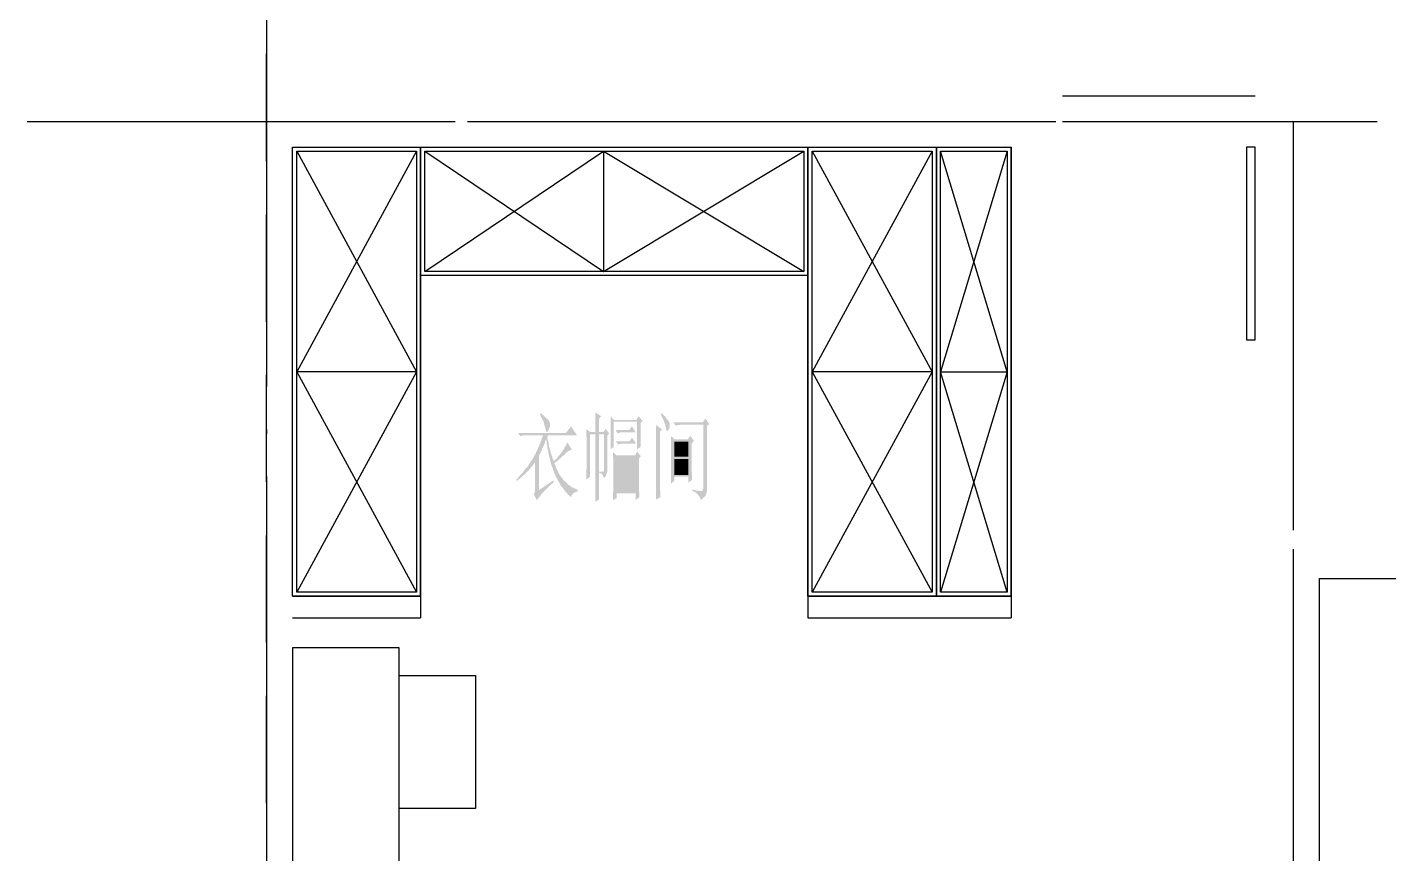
# Model space of a CAD drawing. Header units: millimetres. Extents: x -1120 to 100154, y -9529 to 14223.
# Drawn here: x 84915 to 91280, y 3800 to 7663 of the extents above; entities that cross this region are included whole.
import ezdxf

# ---------------------------------------------------------------- set-up
doc = ezdxf.new("R2010")
doc.units = ezdxf.units.MM
doc.linetypes.add('DOTE', pattern=[2.42, 2, -0.2, 0.02, -0.2])
doc.layers.add('A-DOTE', color=1, linetype='Continuous')
doc.layers.add('A-立面看线', color=7, linetype='Continuous')

msp = doc.modelspace()

# ---------------------------------------------------------------- hatches: boundary and pattern name
at = {"layer": 'A-立面看线'}
for points in [[(87315.7, 5858.4), (87320.1, 5856.2), (87324.4, 5851.9), (87326.6, 5849.7), (87331, 5847.5), (87333.1, 5843.2), (87337.5, 5841), (87339.7, 5838.8), (87341.8, 5836.7), (87344, 5834.5), (87346.2, 5832.3), (87348.4, 5830.1), (87350.5, 5828), (87352.7, 5828), (87352.7, 5825.8), (87352.7, 5825.8), (87354.9, 5821.4), (87357.1, 5817.1), (87359.2, 5812.7), (87359.2, 5808.4), (87359.2, 5804), (87359.2, 5804), (87359.2, 5799.7), (87359.2, 5795.3), (87357.1, 5793.1), (87354.9, 5788.8), (87354.9, 5784.4), (87352.7, 5782.3), (87350.5, 5777.9), (87348.4, 5773.6), (87346.2, 5771.4), (87344, 5771.4), (87344, 5771.4), (87344, 5771.4), (87341.8, 5773.6), (87339.7, 5775.7), (87339.7, 5780.1), (87337.5, 5786.6), (87337.5, 5788.8), (87337.5, 5791), (87335.3, 5795.3), (87335.3, 5797.5), (87333.1, 5801.9), (87333.1, 5806.2), (87331, 5808.4), (87331, 5812.7), (87328.8, 5817.1), (87328.8, 5821.4), (87326.6, 5823.6), (87324.4, 5828), (87322.3, 5832.3), (87320.1, 5836.7), (87317.9, 5841), (87315.7, 5845.4), (87313.6, 5849.7), (87311.4, 5854.1), (87311.4, 5854.1), (87315.7, 5858.4)], [(87570.3, 5771.4), (87570.3, 5775.7), (87570.3, 5782.3), (87570.3, 5788.8), (87570.3, 5793.1), (87570.3, 5799.7), (87570.3, 5804), (87570.3, 5808.4), (87570.3, 5814.9), (87570.3, 5819.3), (87570.3, 5823.6), (87570.3, 5828), (87570.3, 5832.3), (87570.3, 5836.7), (87570.3, 5841), (87570.3, 5843.2), (87570.3, 5847.5), (87570.3, 5851.9), (87570.3, 5854.1), (87570.3, 5858.4), (87570.3, 5860.6), (87570.3, 5862.8), (87598.6, 5845.4), (87587.7, 5832.3), (87587.7, 5771.4), (87609.5, 5771.4), (87618.2, 5786.6), (87635.6, 5764.9), (87626.9, 5754), (87626.9, 5597.3), (87626.9, 5593), (87626.9, 5588.6), (87626.9, 5584.3), (87624.7, 5579.9), (87624.7, 5577.8), (87622.5, 5573.4), (87622.5, 5569), (87620.3, 5566.9), (87618.2, 5564.7), (87616, 5560.3), (87613.8, 5558.2), (87609.5, 5556), (87609.5, 5560.3), (87607.3, 5564.7), (87607.3, 5566.9), (87605.1, 5571.2), (87602.9, 5573.4), (87600.8, 5575.6), (87596.4, 5577.8), (87594.2, 5577.8), (87592.1, 5579.9), (87589.9, 5579.9), (87589.9, 5586.5), (87594.2, 5586.5), (87598.6, 5586.5), (87602.9, 5586.5), (87605.1, 5586.5), (87607.3, 5586.5), (87607.3, 5586.5), (87609.5, 5586.5), (87611.6, 5590.8), (87611.6, 5595.2), (87611.6, 5599.5), (87611.6, 5760.5), (87587.7, 5760.5), (87587.7, 5514.7), (87587.7, 5510.3), (87587.7, 5506), (87587.7, 5499.4), (87587.7, 5495.1), (87587.7, 5490.7), (87587.7, 5486.4), (87587.7, 5482), (87587.7, 5477.7), (87587.7, 5473.3), (87587.7, 5469), (87587.7, 5464.6), (87587.7, 5460.3), (87587.7, 5455.9), (87570.3, 5445), (87570.3, 5451.6), (87570.3, 5455.9), (87570.3, 5460.3), (87570.3, 5464.6), (87570.3, 5469), (87570.3, 5473.3), (87570.3, 5477.7), (87570.3, 5482), (87570.3, 5488.5), (87570.3, 5492.9), (87570.3, 5497.2), (87570.3, 5501.6), (87570.3, 5506), (87570.3, 5510.3), (87570.3, 5514.7), (87570.3, 5519), (87570.3, 5523.4), (87570.3, 5527.7), (87570.3, 5527.7), (87570.3, 5760.5), (87546.4, 5760.5), (87546.4, 5562.5), (87529, 5549.5), (87529, 5553.8), (87529, 5556), (87529, 5560.3), (87529, 5564.7), (87529, 5566.9), (87529, 5571.2), (87529, 5575.6), (87529, 5579.9), (87529, 5584.3), (87529, 5588.6), (87529, 5593), (87529, 5597.3), (87531.1, 5601.7), (87531.1, 5606), (87531.1, 5610.4), (87531.1, 5614.7), (87531.1, 5619.1), (87531.1, 5623.4), (87531.1, 5627.8), (87531.1, 5634.3), (87531.1, 5638.7), (87531.1, 5643), (87531.1, 5649.6), (87531.1, 5653.9), (87531.1, 5658.3), (87531.1, 5664.8), (87531.1, 5669.1), (87531.1, 5675.7), (87531.1, 5675.7), (87531.1, 5682.2), (87531.1, 5688.7), (87531.1, 5695.2), (87531.1, 5699.6), (87531.1, 5706.1), (87531.1, 5710.5), (87531.1, 5717), (87531.1, 5721.4), (87531.1, 5727.9), (87531.1, 5732.2), (87531.1, 5736.6), (87531.1, 5740.9), (87531.1, 5745.3), (87529, 5749.6), (87529, 5754), (87529, 5758.3), (87529, 5762.7), (87529, 5764.9), (87529, 5769.2), (87529, 5771.4), (87529, 5775.7), (87529, 5777.9), (87529, 5782.3), (87529, 5784.4), (87529, 5784.4), (87546.4, 5771.4), (87570.3, 5771.4)], [(87881.4, 5858.4), (87885.8, 5854.1), (87888, 5851.9), (87892.3, 5847.5), (87896.7, 5845.4), (87898.8, 5841), (87901, 5838.8), (87903.2, 5834.5), (87905.4, 5832.3), (87907.5, 5830.1), (87909.7, 5828), (87911.9, 5825.8), (87911.9, 5823.6), (87914.1, 5821.4), (87914.1, 5821.4), (87916.2, 5817.1), (87918.4, 5812.7), (87918.4, 5808.4), (87918.4, 5806.2), (87918.4, 5804), (87918.4, 5799.7), (87918.4, 5795.3), (87916.2, 5791), (87916.2, 5786.6), (87914.1, 5784.4), (87911.9, 5780.1), (87909.7, 5775.7), (87907.5, 5773.6), (87907.5, 5773.6), (87907.5, 5775.7), (87905.4, 5777.9), (87903.2, 5780.1), (87903.2, 5784.4), (87901, 5791), (87901, 5793.1), (87898.8, 5797.5), (87898.8, 5799.7), (87898.8, 5804), (87896.7, 5808.4), (87894.5, 5810.6), (87894.5, 5814.9), (87892.3, 5819.3), (87890.1, 5823.6), (87890.1, 5828), (87888, 5830.1), (87885.8, 5834.5), (87883.6, 5838.8), (87881.4, 5843.2), (87879.2, 5847.5), (87877.1, 5851.9), (87877.1, 5854.1), (87881.4, 5858.4)], [(87307, 5499.4), (87374.5, 5545.1), (87376.7, 5536.4), (87372.3, 5532.1), (87368, 5529.9), (87363.6, 5525.5), (87359.2, 5521.2), (87354.9, 5516.8), (87350.5, 5514.7), (87348.4, 5510.3), (87344, 5506), (87339.7, 5503.8), (87337.5, 5499.4), (87333.1, 5497.2), (87331, 5492.9), (87328.8, 5490.7), (87324.4, 5488.5), (87322.3, 5484.2), (87320.1, 5482), (87317.9, 5479.8), (87315.7, 5477.7), (87313.6, 5473.3), (87311.4, 5471.1), (87309.2, 5469), (87309.2, 5466.8), (87307, 5464.6), (87304.9, 5462.4), (87304.9, 5462.4), (87302.7, 5460.3), (87302.7, 5458.1), (87300.5, 5455.9), (87300.5, 5455.9), (87300.5, 5453.7), (87300.5, 5451.6), (87298.3, 5451.6), (87283.1, 5479.8), (87285.3, 5484.2), (87287.4, 5486.4), (87287.4, 5490.7), (87289.6, 5495.1), (87289.6, 5499.4), (87289.6, 5503.8), (87289.6, 5506), (87289.6, 5630), (87287.4, 5627.8), (87285.3, 5625.6), (87283.1, 5621.3), (87280.9, 5619.1), (87278.7, 5616.9), (87276.6, 5612.6), (87274.4, 5610.4), (87272.2, 5608.2), (87270, 5606), (87267.9, 5603.9), (87265.7, 5599.5), (87263.5, 5597.3), (87261.3, 5595.2), (87259.2, 5593), (87257, 5588.6), (87252.6, 5586.5), (87250.5, 5584.3), (87248.3, 5582.1), (87246.1, 5579.9), (87243.9, 5575.6), (87239.6, 5573.4), (87237.4, 5571.2), (87235.2, 5569), (87233.1, 5566.9), (87228.7, 5564.7), (87226.5, 5562.5), (87224.4, 5558.2), (87220, 5556), (87217.8, 5553.8), (87215.6, 5551.6), (87211.3, 5549.5), (87209.1, 5547.3), (87206.9, 5545.1), (87202.6, 5542.9), (87200.4, 5549.5), (87202.6, 5551.6), (87206.9, 5553.8), (87209.1, 5556), (87211.3, 5560.3), (87213.5, 5562.5), (87215.6, 5564.7), (87217.8, 5566.9), (87220, 5569), (87222.2, 5573.4), (87226.5, 5575.6), (87228.7, 5577.8), (87230.9, 5582.1), (87233.1, 5584.3), (87235.2, 5586.5), (87237.4, 5590.8), (87239.6, 5593), (87241.8, 5595.2), (87243.9, 5599.5), (87246.1, 5601.7), (87250.5, 5603.9), (87252.6, 5608.2), (87254.8, 5610.4), (87257, 5614.7), (87259.2, 5616.9), (87261.3, 5621.3), (87263.5, 5623.4), (87265.7, 5627.8), (87267.9, 5630), (87270, 5634.3), (87272.2, 5636.5), (87272.2, 5636.5), (87274.4, 5640.8), (87276.6, 5643), (87278.7, 5647.4), (87280.9, 5649.6), (87280.9, 5653.9), (87283.1, 5656.1), (87285.3, 5660.4), (87287.4, 5664.8), (87289.6, 5667), (87291.8, 5671.3), (87294, 5673.5), (87294, 5677.8), (87296.2, 5682.2), (87298.3, 5684.4), (87300.5, 5688.7), (87302.7, 5693.1), (87302.7, 5697.4), (87304.9, 5699.6), (87307, 5703.9), (87309.2, 5708.3), (87309.2, 5712.6), (87311.4, 5714.8), (87313.6, 5719.2), (87315.7, 5723.5), (87315.7, 5727.9), (87317.9, 5732.2), (87320.1, 5736.6), (87320.1, 5740.9), (87322.3, 5745.3), (87324.4, 5749.6), (87324.4, 5751.8), (87326.6, 5756.2), (87243.9, 5756.2), (87241.8, 5756.2), (87237.4, 5756.2), (87235.2, 5756.2), (87233.1, 5756.2), (87228.7, 5754), (87226.5, 5754), (87222.2, 5751.8), (87220, 5751.8), (87209.1, 5767), (87433.2, 5767), (87457.2, 5797.5), (87485.4, 5756.2), (87350.5, 5756.2), (87346.2, 5747.5), (87346.2, 5743.1), (87348.4, 5738.8), (87348.4, 5734.4), (87350.5, 5730.1), (87350.5, 5725.7), (87352.7, 5719.2), (87352.7, 5714.8), (87352.7, 5710.5), (87354.9, 5706.1), (87354.9, 5701.8), (87357.1, 5697.4), (87357.1, 5693.1), (87359.2, 5688.7), (87359.2, 5686.5), (87361.4, 5682.2), (87361.4, 5677.8), (87363.6, 5673.5), (87365.8, 5669.1), (87365.8, 5664.8), (87368, 5660.4), (87368, 5658.3), (87370.1, 5653.9), (87370.1, 5649.6), (87372.3, 5645.2), (87374.5, 5643), (87374.5, 5638.7), (87376.7, 5634.3), (87376.7, 5634.3), (87378.8, 5636.5), (87383.2, 5640.8), (87385.4, 5643), (87387.5, 5645.2), (87391.9, 5649.6), (87394.1, 5651.7), (87396.2, 5656.1), (87398.4, 5658.3), (87400.6, 5660.4), (87404.9, 5664.8), (87407.1, 5667), (87409.3, 5671.3), (87411.5, 5673.5), (87413.6, 5677.8), (87415.8, 5680), (87418, 5682.2), (87420.2, 5686.5), (87422.3, 5688.7), (87424.5, 5693.1), (87426.7, 5695.2), (87426.7, 5699.6), (87428.9, 5701.8), (87431, 5703.9), (87433.2, 5708.3), (87435.4, 5710.5), (87435.4, 5714.8), (87437.6, 5717), (87439.8, 5721.4), (87439.8, 5723.5), (87461.5, 5688.7), (87459.3, 5688.7), (87455, 5686.5), (87452.8, 5686.5), (87450.6, 5684.4), (87448.5, 5682.2), (87444.1, 5682.2), (87441.9, 5680), (87439.8, 5677.8), (87435.4, 5675.7), (87433.2, 5671.3), (87431, 5671.3), (87428.9, 5669.1), (87428.9, 5667), (87426.7, 5664.8), (87424.5, 5662.6), (87422.3, 5662.6), (87420.2, 5660.4), (87418, 5658.3), (87413.6, 5656.1), (87411.5, 5653.9), (87409.3, 5649.6), (87407.1, 5647.4), (87402.8, 5645.2), (87400.6, 5643), (87396.2, 5640.8), (87394.1, 5636.5), (87389.7, 5634.3), (87387.5, 5632.1), (87383.2, 5627.8), (87378.8, 5625.6), (87378.8, 5625.6), (87381, 5621.3), (87383.2, 5616.9), (87385.4, 5612.6), (87385.4, 5608.2), (87387.5, 5603.9), (87389.7, 5599.5), (87391.9, 5595.2), (87394.1, 5590.8), (87396.2, 5588.6), (87398.4, 5584.3), (87398.4, 5579.9), (87400.6, 5577.8), (87402.8, 5573.4), (87404.9, 5571.2), (87407.1, 5566.9), (87409.3, 5564.7), (87411.5, 5560.3), (87413.6, 5558.2), (87415.8, 5556), (87418, 5553.8), (87420.2, 5549.5), (87422.3, 5547.3), (87424.5, 5545.1), (87426.7, 5542.9), (87428.9, 5540.8), (87431, 5538.6), (87433.2, 5536.4), (87437.6, 5534.2), (87439.8, 5529.9), (87441.9, 5527.7), (87444.1, 5525.5), (87448.5, 5523.4), (87450.6, 5521.2), (87452.8, 5519), (87457.2, 5516.8), (87459.3, 5514.7), (87461.5, 5512.5), (87465.9, 5512.5), (87468, 5510.3), (87470.2, 5508.1), (87472.4, 5508.1), (87476.7, 5506), (87478.9, 5506), (87481.1, 5503.8), (87485.4, 5503.8), (87487.6, 5501.6), (87487.6, 5501.6), (87487.6, 5492.9), (87485.4, 5492.9), (87481.1, 5492.9), (87478.9, 5490.7), (87474.6, 5490.7), (87472.4, 5488.5), (87470.2, 5486.4), (87468, 5484.2), (87465.9, 5482), (87463.7, 5479.8), (87461.5, 5477.7), (87459.3, 5473.3), (87459.3, 5471.1), (87457.2, 5466.8), (87455, 5469), (87452.8, 5471.1), (87450.6, 5473.3), (87448.5, 5473.3), (87446.3, 5475.5), (87444.1, 5477.7), (87441.9, 5479.8), (87439.8, 5484.2), (87437.6, 5486.4), (87435.4, 5488.5), (87433.2, 5490.7), (87431, 5492.9), (87428.9, 5497.2), (87426.7, 5499.4), (87424.5, 5501.6), (87422.3, 5506), (87420.2, 5508.1), (87418, 5512.5), (87413.6, 5514.7), (87411.5, 5519), (87409.3, 5521.2), (87407.1, 5525.5), (87404.9, 5529.9), (87402.8, 5534.2), (87400.6, 5536.4), (87398.4, 5540.8), (87396.2, 5545.1), (87394.1, 5549.5), (87391.9, 5553.8), (87391.9, 5553.8), (87389.7, 5558.2), (87387.5, 5560.3), (87387.5, 5562.5), (87385.4, 5566.9), (87383.2, 5569), (87383.2, 5573.4), (87381, 5575.6), (87378.8, 5579.9), (87378.8, 5582.1), (87376.7, 5586.5), (87376.7, 5588.6), (87374.5, 5593), (87372.3, 5595.2), (87372.3, 5599.5), (87370.1, 5603.9), (87370.1, 5608.2), (87368, 5610.4), (87365.8, 5614.7), (87365.8, 5619.1), (87363.6, 5623.4), (87363.6, 5625.6), (87361.4, 5630), (87361.4, 5634.3), (87359.2, 5638.7), (87359.2, 5643), (87357.1, 5647.4), (87357.1, 5651.7), (87354.9, 5656.1), (87354.9, 5660.4), (87352.7, 5664.8), (87352.7, 5669.1), (87352.7, 5673.5), (87350.5, 5680), (87350.5, 5684.4), (87348.4, 5688.7), (87348.4, 5693.1), (87346.2, 5697.4), (87346.2, 5703.9), (87346.2, 5708.3), (87344, 5712.6), (87344, 5719.2), (87344, 5723.5), (87341.8, 5730.1), (87341.8, 5734.4), (87341.8, 5738.8), (87339.7, 5734.4), (87337.5, 5730.1), (87335.3, 5725.7), (87335.3, 5721.4), (87333.1, 5717), (87331, 5712.6), (87328.8, 5708.3), (87328.8, 5706.1), (87326.6, 5701.8), (87324.4, 5697.4), (87322.3, 5693.1), (87322.3, 5688.7), (87320.1, 5686.5), (87317.9, 5682.2), (87315.7, 5677.8), (87315.7, 5675.7), (87313.6, 5671.3), (87311.4, 5669.1), (87309.2, 5664.8), (87309.2, 5662.6), (87307, 5658.3), (87307, 5658.3), (87307, 5499.4)], [(87783.5, 5814.9), (87783.5, 5808.4), (87783.5, 5801.9), (87783.5, 5795.3), (87783.5, 5791), (87783.5, 5784.4), (87783.5, 5777.9), (87783.5, 5773.6), (87783.5, 5767), (87783.5, 5762.7), (87783.5, 5758.3), (87783.5, 5754), (87783.5, 5747.5), (87783.5, 5743.1), (87783.5, 5738.8), (87783.5, 5734.4), (87783.5, 5732.2), (87783.5, 5727.9), (87783.5, 5723.5), (87783.5, 5721.4), (87783.5, 5717), (87783.5, 5712.6), (87783.5, 5710.5), (87783.5, 5708.3), (87783.5, 5703.9), (87783.5, 5701.8), (87783.5, 5701.8), (87766.1, 5690.9), (87766.1, 5819.3), (87657.3, 5819.3), (87657.3, 5701.8), (87642.1, 5690.9), (87642.1, 5695.2), (87642.1, 5699.6), (87642.1, 5703.9), (87642.1, 5708.3), (87642.1, 5712.6), (87642.1, 5717), (87642.1, 5721.4), (87642.1, 5725.7), (87642.1, 5730.1), (87642.1, 5734.4), (87642.1, 5740.9), (87642.1, 5745.3), (87642.1, 5749.6), (87642.1, 5754), (87642.1, 5758.3), (87642.1, 5762.7), (87642.1, 5767), (87642.1, 5771.4), (87642.1, 5775.7), (87642.1, 5780.1), (87642.1, 5784.4), (87642.1, 5791), (87642.1, 5795.3), (87642.1, 5799.7), (87642.1, 5804), (87642.1, 5808.4), (87642.1, 5812.7), (87642.1, 5817.1), (87642.1, 5821.4), (87642.1, 5825.8), (87642.1, 5830.1), (87642.1, 5834.5), (87642.1, 5838.8), (87642.1, 5843.2), (87642.1, 5845.4), (87657.3, 5828), (87763.9, 5828), (87772.6, 5845.4), (87792.2, 5823.6), (87783.5, 5814.9)], [(87666, 5780.1), (87729.1, 5780.1), (87742.2, 5797.5), (87759.6, 5769.2), (87687.8, 5769.2), (87674.7, 5764.9), (87666, 5780.1)], [(87872.7, 5523.4), (87872.7, 5519), (87872.7, 5514.7), (87872.7, 5510.3), (87872.7, 5506), (87872.7, 5501.6), (87874.9, 5495.1), (87874.9, 5490.7), (87874.9, 5486.4), (87874.9, 5482), (87874.9, 5477.7), (87874.9, 5473.3), (87874.9, 5469), (87874.9, 5466.8), (87855.3, 5455.9), (87855.3, 5458.1), (87855.3, 5460.3), (87855.3, 5460.3), (87855.3, 5462.4), (87855.3, 5464.6), (87855.3, 5466.8), (87855.3, 5469), (87855.3, 5473.3), (87855.3, 5475.5), (87855.3, 5477.7), (87855.3, 5482), (87855.3, 5484.2), (87855.3, 5488.5), (87855.3, 5490.7), (87855.3, 5495.1), (87855.3, 5499.4), (87855.3, 5503.8), (87855.3, 5506), (87855.3, 5510.3), (87855.3, 5516.8), (87855.3, 5521.2), (87855.3, 5525.5), (87855.3, 5529.9), (87855.3, 5536.4), (87855.3, 5540.8), (87855.3, 5547.3), (87855.3, 5551.6), (87855.3, 5558.2), (87855.3, 5564.7), (87855.3, 5569), (87855.3, 5575.6), (87855.3, 5582.1), (87855.3, 5588.6), (87855.3, 5595.2), (87855.3, 5603.9), (87855.3, 5610.4), (87855.3, 5616.9), (87855.3, 5625.6), (87855.3, 5630), (87855.3, 5638.7), (87855.3, 5645.2), (87855.3, 5651.7), (87855.3, 5660.4), (87855.3, 5667), (87855.3, 5673.5), (87855.3, 5680), (87855.3, 5686.5), (87855.3, 5693.1), (87855.3, 5697.4), (87855.3, 5703.9), (87855.3, 5710.5), (87855.3, 5714.8), (87855.3, 5721.4), (87855.3, 5725.7), (87855.3, 5732.2), (87855.3, 5736.6), (87855.3, 5740.9), (87855.3, 5745.3), (87855.3, 5749.6), (87855.3, 5754), (87855.3, 5758.3), (87855.3, 5762.7), (87855.3, 5767), (87855.3, 5769.2), (87855.3, 5773.6), (87855.3, 5777.9), (87855.3, 5780.1), (87855.3, 5782.3), (87855.3, 5786.6), (87855.3, 5788.8), (87855.3, 5791), (87855.3, 5793.1), (87855.3, 5795.3), (87855.3, 5797.5), (87855.3, 5799.7), (87855.3, 5801.9), (87855.3, 5804), (87855.3, 5804), (87883.6, 5782.3), (87872.7, 5773.6), (87872.7, 5523.4)], [(88025, 5501.6), (88031.5, 5501.6), (88035.9, 5499.4), (88040.3, 5499.4), (88044.6, 5497.2), (88049, 5497.2), (88053.3, 5497.2), (88055.5, 5497.2), (88059.8, 5495.1), (88062, 5495.1), (88064.2, 5495.1), (88066.4, 5495.1), (88068.5, 5495.1), (88068.5, 5495.1), (88070.7, 5497.2), (88070.7, 5497.2), (88072.9, 5497.2), (88072.9, 5501.6), (88075.1, 5506), (88075.1, 5510.3), (88075.1, 5510.3), (88075.1, 5806.2), (87977.2, 5806.2), (87972.8, 5806.2), (87970.6, 5806.2), (87966.3, 5806.2), (87964.1, 5804), (87959.8, 5804), (87957.6, 5804), (87955.4, 5804), (87951, 5801.9), (87948.9, 5801.9), (87946.7, 5799.7), (87935.8, 5817.1), (88072.9, 5817.1), (88085.9, 5834.5), (88103.3, 5808.4), (88092.5, 5799.7), (88092.5, 5508.1), (88092.5, 5503.8), (88092.5, 5497.2), (88092.5, 5492.9), (88090.3, 5488.5), (88090.3, 5484.2), (88090.3, 5482), (88088.1, 5477.7), (88088.1, 5475.5), (88085.9, 5473.3), (88083.8, 5471.1), (88081.6, 5469), (88079.4, 5466.8), (88077.2, 5464.6), (88075.1, 5462.4), (88070.7, 5458.1), (88068.5, 5455.9), (88064.2, 5453.7), (88062, 5458.1), (88062, 5462.4), (88059.8, 5464.6), (88057.7, 5469), (88055.5, 5471.1), (88053.3, 5473.3), (88051.1, 5477.7), (88049, 5479.8), (88046.8, 5482), (88044.6, 5484.2), (88042.4, 5486.4), (88040.3, 5488.5), (88035.9, 5490.7), (88033.7, 5492.9), (88029.4, 5492.9), (88027.2, 5495.1), (88025, 5495.1), (88025, 5501.6)], [(87666, 5727.9), (87731.3, 5727.9), (87742.2, 5745.3), (87761.8, 5717), (87690, 5717), (87679.1, 5712.6), (87666, 5727.9)], [(87924.9, 5529.9), (87924.9, 5534.2), (87924.9, 5538.6), (87924.9, 5542.9), (87924.9, 5547.3), (87924.9, 5551.6), (87924.9, 5556), (87924.9, 5562.5), (87924.9, 5566.9), (87924.9, 5571.2), (87924.9, 5575.6), (87924.9, 5579.9), (87924.9, 5584.3), (87924.9, 5588.6), (87924.9, 5593), (87924.9, 5597.3), (87924.9, 5601.7), (87924.9, 5606), (87924.9, 5610.4), (87924.9, 5614.7), (87924.9, 5619.1), (87924.9, 5623.4), (87924.9, 5630), (87924.9, 5634.3), (87924.9, 5638.7), (87924.9, 5643), (87924.9, 5643), (87924.9, 5647.4), (87924.9, 5651.7), (87924.9, 5656.1), (87924.9, 5660.4), (87924.9, 5664.8), (87924.9, 5669.1), (87924.9, 5673.5), (87924.9, 5677.8), (87924.9, 5682.2), (87924.9, 5686.5), (87924.9, 5690.9), (87924.9, 5697.4), (87924.9, 5701.8), (87924.9, 5706.1), (87924.9, 5710.5), (87924.9, 5714.8), (87924.9, 5719.2), (87924.9, 5723.5), (87924.9, 5727.9), (87924.9, 5732.2), (87924.9, 5736.6), (87924.9, 5740.9), (87924.9, 5745.3), (87924.9, 5749.6), (87924.9, 5751.8), (87942.3, 5736.6), (88003.3, 5736.6), (88014.1, 5754), (88031.5, 5730.1), (88020.7, 5717), (88020.7, 5712.6), (88020.7, 5706.1), (88020.7, 5699.6), (88020.7, 5695.2), (88020.7, 5688.7), (88020.7, 5682.2), (88020.7, 5677.8), (88020.7, 5671.3), (88020.7, 5667), (88020.7, 5660.4), (88020.7, 5656.1), (88020.7, 5651.7), (88020.7, 5645.2), (88020.7, 5640.8), (88020.7, 5636.5), (88020.7, 5632.1), (88020.7, 5625.6), (88020.7, 5621.3), (88020.7, 5616.9), (88020.7, 5612.6), (88020.7, 5608.2), (88020.7, 5603.9), (88020.7, 5599.5), (88020.7, 5595.2), (88020.7, 5593), (88020.7, 5588.6), (88020.7, 5584.3), (88022.8, 5579.9), (88022.8, 5577.8), (88022.8, 5573.4), (88022.8, 5569), (88022.8, 5566.9), (88022.8, 5562.5), (88022.8, 5560.3), (88022.8, 5556), (88022.8, 5553.8), (88022.8, 5549.5), (88022.8, 5547.3), (88005.4, 5534.2), (88005.4, 5562.5), (87940.2, 5562.5), (87940.2, 5542.9), (87924.9, 5529.9)], [(87653, 5453.7), (87653, 5455.9), (87653, 5460.3), (87653, 5464.6), (87653, 5469), (87653, 5473.3), (87653, 5477.7), (87653, 5482), (87653, 5486.4), (87655.1, 5490.7), (87655.1, 5495.1), (87655.1, 5499.4), (87655.1, 5503.8), (87655.1, 5508.1), (87655.1, 5512.5), (87655.1, 5516.8), (87655.1, 5521.2), (87655.1, 5525.5), (87655.1, 5529.9), (87655.1, 5534.2), (87655.1, 5540.8), (87655.1, 5545.1), (87655.1, 5549.5), (87655.1, 5553.8), (87655.1, 5560.3), (87655.1, 5564.7), (87655.1, 5569), (87655.1, 5571.2), (87655.1, 5577.8), (87655.1, 5584.3), (87655.1, 5588.6), (87655.1, 5595.2), (87655.1, 5599.5), (87655.1, 5603.9), (87655.1, 5610.4), (87655.1, 5614.7), (87655.1, 5619.1), (87655.1, 5623.4), (87655.1, 5627.8), (87655.1, 5632.1), (87655.1, 5638.7), (87655.1, 5640.8), (87655.1, 5645.2), (87655.1, 5649.6), (87653, 5653.9), (87653, 5658.3), (87653, 5662.6), (87653, 5664.8), (87653, 5669.1), (87653, 5673.5), (87653, 5675.7), (87653, 5677.8), (87670.4, 5662.6), (87757.4, 5662.6), (87766.1, 5680), (87783.5, 5658.3), (87774.8, 5647.4), (87774.8, 5640.8), (87774.8, 5634.3), (87774.8, 5627.8), (87774.8, 5621.3), (87774.8, 5614.7), (87774.8, 5608.2), (87774.8, 5601.7), (87774.8, 5597.3), (87774.8, 5590.8), (87774.8, 5584.3), (87774.8, 5579.9), (87774.8, 5573.4), (87774.8, 5569), (87774.8, 5562.5), (87774.8, 5558.2), (87774.8, 5553.8), (87774.8, 5547.3), (87774.8, 5542.9), (87774.8, 5538.6), (87774.8, 5534.2), (87774.8, 5529.9), (87774.8, 5525.5), (87774.8, 5521.2), (87774.8, 5516.8), (87774.8, 5512.5), (87774.8, 5508.1), (87774.8, 5506), (87774.8, 5501.6), (87774.8, 5497.2), (87774.8, 5495.1), (87774.8, 5490.7), (87777, 5488.5), (87777, 5484.2), (87777, 5482), (87777, 5479.8), (87777, 5477.7), (87777, 5473.3), (87777, 5471.1), (87777, 5469), (87777, 5466.8), (87777, 5466.8), (87759.6, 5453.7), (87759.6, 5484.2), (87670.4, 5484.2), (87670.4, 5462.4), (87653, 5453.7)], [(87940.2, 5725.7), (87940.2, 5656.1), (88005.4, 5656.1), (88005.4, 5725.7), (87940.2, 5725.7)], [(87670.4, 5653.9), (87670.4, 5608.2), (87759.6, 5608.2), (87759.6, 5653.9), (87670.4, 5653.9)], [(87940.2, 5645.2), (87940.2, 5571.2), (88005.4, 5571.2), (88005.4, 5645.2), (87940.2, 5645.2)], [(87670.4, 5597.3), (87670.4, 5553.8), (87759.6, 5553.8), (87759.6, 5597.3), (87670.4, 5597.3)], [(87670.4, 5542.9), (87670.4, 5495.1), (87759.6, 5495.1), (87759.6, 5542.9), (87670.4, 5542.9)]]:
    msp.add_hatch(color=256, dxfattribs=at).paths.add_polyline_path(points)

# ---------------------------------------------------------------- linework, layer by layer
at = {"layer": 'A-DOTE', "linetype": 'DOTE', "ltscale": 1000}
for p, q in [((86035.3, -3696.6), (86035.3, 14222.5)), ((84915.3, 7222.6), (90835, 7222.6)), ((90835, 803.1), (90835, 7222.6))]:
    msp.add_line(p, q, dxfattribs=at)
at = {"layer": 'A-立面看线'}
for points in [[(86034.2, 7037.7), (86034.2, 7538.1)], [(89754.7, 7342.3), (90655.5, 7342.3)], [(86225.7, 7222.6), (86723.9, 7222.6)], [(86974.1, 7222.6), (87474.6, 7222.6)], [(87724.8, 7222.6), (88225.2, 7222.6)], [(88475.4, 7222.6), (88975.8, 7222.6)], [(89223.9, 7222.6), (89724.3, 7222.6)], [(89974.5, 7222.6), (90474.9, 7222.6)], [(90725.1, 7222.6), (91225.5, 7222.6)], [(90833.9, 6813.6), (90833.9, 7222.6)], [(86156.1, 7102.9), (86754.4, 7102.9), (86754.4, 5003.4), (86156.1, 5003.4), (86156.1, 7102.9)], [(86734.8, 7083.4), (86175.6, 6052.1)], [(86175.6, 7083.4), (86734.8, 7083.4), (86734.8, 5022.9), (86175.6, 5022.9), (86175.6, 7083.4)], [(86175.6, 7083.4), (86734.8, 6052.1), (86175.6, 6052.1), (86734.8, 5022.9)], [(86754.4, 7102.9), (88564.6, 7102.9), (88564.6, 6502.4), (86754.4, 6502.4), (86754.4, 7102.9)], [(86774, 7083.4), (87609.5, 6522)], [(86774, 7083.4), (88545, 7083.4), (88545, 6522), (86774, 6522), (86774, 7083.4)], [(86774, 6522), (87609.5, 7083.4), (87609.5, 6522), (88545, 7083.4)], [(87609.5, 7083.4), (88545, 6522)], [(88564.6, 7102.9), (89165.1, 7102.9), (89165.1, 5003.4), (88564.6, 5003.4), (88564.6, 7102.9)], [(88564.6, 5003.4), (89515.4, 5003.4), (89515.4, 7102.9)], [(89145.5, 7083.4), (88584.2, 6052.1)], [(88584.2, 7083.4), (89145.5, 7083.4), (89145.5, 5022.9), (88584.2, 5022.9), (88584.2, 7083.4)], [(88584.2, 7083.4), (89145.5, 6052.1), (88584.2, 6052.1), (89145.5, 5022.9)], [(89165.1, 7102.9), (89515.4, 7102.9), (89515.4, 5003.4), (89165.1, 5003.4), (89165.1, 7102.9)], [(89495.8, 7083.4), (89184.7, 6052.1)], [(89495.8, 5022.9), (89184.7, 6052.1), (89495.8, 6052.1), (89184.7, 7083.4), (89495.8, 7083.4), (89495.8, 5022.9), (89184.7, 5022.9), (89184.7, 7083.4)], [(90614.1, 6202.2), (90655.5, 6202.2), (90655.5, 7102.9), (90614.1, 7102.9), (90614.1, 6202.2)], [(86034.2, 6287), (86034.2, 6787.5)], [(90833.9, 6062.9), (90833.9, 6563.4)], [(86754.4, 5003.4), (86754.4, 6502.4)], [(88564.6, 6502.4), (86754.4, 6502.4)], [(88564.6, 6502.4), (88564.6, 4903.3)], [(86734.8, 6052.1), (86175.6, 5022.9)], [(89145.5, 6052.1), (88584.2, 5022.9)], [(89495.8, 6052.1), (89184.7, 5022.9)], [(86034.2, 5538.6), (86034.2, 6036.8)], [(90833.9, 5312.3), (90833.9, 5812.7)], [(86034.2, 4788), (86034.2, 5288.4)], [(90833.9, 4563.9), (90833.9, 5062.1)], [(90955.7, 2386), (90955.7, 5086), (91353.9, 5086), (91353.9, 2386), (90955.7, 2386)], [(86156.1, 5003.4), (86754.4, 5003.4)], [(86754.4, 5003.4), (86754.4, 4903.3)], [(89515.4, 5003.4), (89515.4, 4903.3)], [(86156.1, 4903.3), (86754.4, 4903.3)], [(88564.6, 4903.3), (89515.4, 4903.3)], [(86654.3, 3560.8), (86654.3, 4761.9), (86156.1, 4761.9), (86156.1, 3560.8), (86654.3, 3560.8)], [(86654.3, 4633.5), (87011.1, 4633.5), (87011.1, 4011.2), (86654.3, 4011.2), (86654.3, 4633.5)], [(86034.2, 4037.3), (86034.2, 4537.8)], [(90833.9, 3813.2), (90833.9, 4313.7)]]:
    msp.add_lwpolyline(points, dxfattribs=at)

doc.saveas('drawing.dxf')
